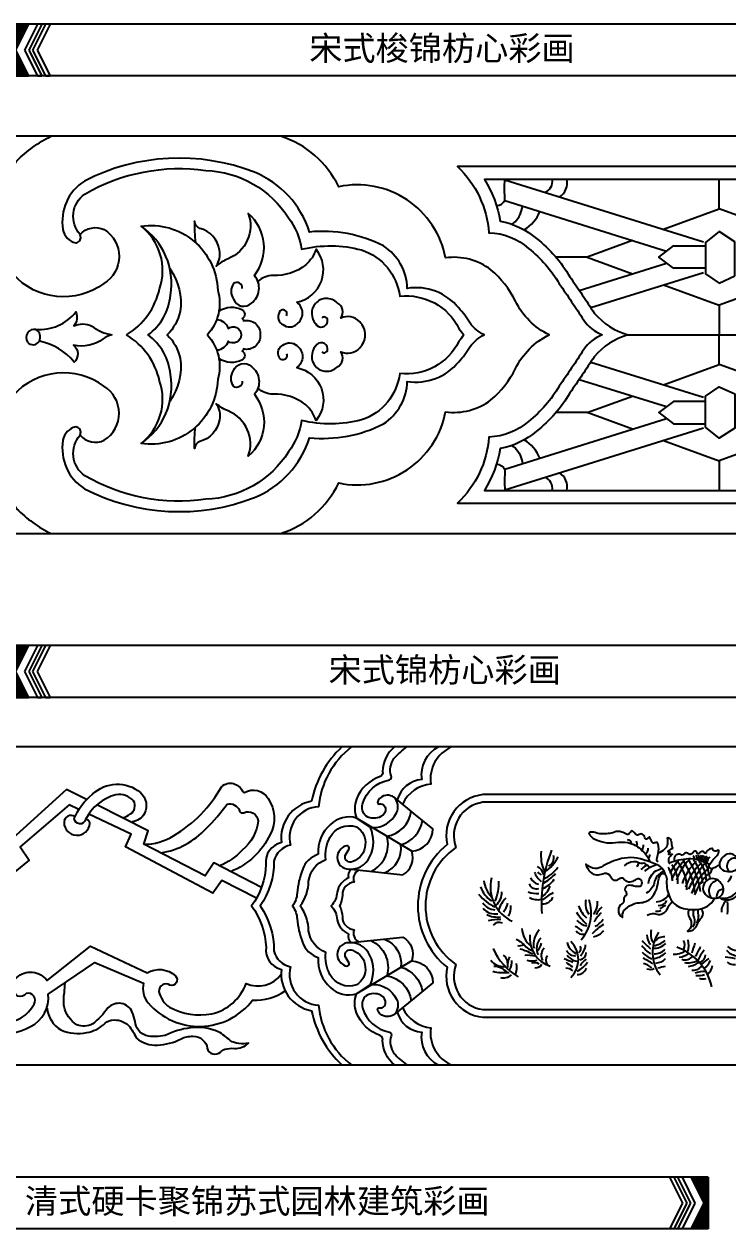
# Model space of a CAD drawing. Extents: x -66030 to 95157, y -13132 to 45879.
# Drawn here: x -53470 to -52585, y 3064 to 4580 of the extents above; entities that cross this region are included whole.
import ezdxf

# ---------------------------------------------------------------- set-up
doc = ezdxf.new("R2010")
doc.units = 0
doc.header["$LTSCALE"] = 100
doc.header["$MEASUREMENT"] = 0
for name, color, linetype in [('3', 11, 'CONTINUOUS'), ('4', 121, 'CONTINUOUS'), ('BH', 21, 'CONTINUOUS'), ('TEXT', 105, 'CONTINUOUS')]:
    doc.layers.add(name, color=color, linetype=linetype)
doc.styles.add('HZ', font='simhei.ttf')

# ---------------------------------------------------------------- blocks, each defined once
blk = doc.blocks.new('A$C634F448C')
at = {"layer": '3'}
for p, q in [((1294.8, 445.1), (1544.5, 367.1)), ((1294.7, 419), (1498.3, 355.3)), ((1398.2, 347.8), (1359.1, 347.8)), ((1388.5, 306), (1498.3, 340.3)), ((1402.9, 284.3), (1544.5, 328.5)), ((1449.6, 250), (1756, 250)), ((1402.9, 215.7), (1544.5, 171.5)), ((1388.5, 194), (1498.3, 159.7)), ((1398.2, 152.2), (1359.1, 152.2)), ((1294.7, 81), (1498.3, 144.7)), ((1294.8, 54.9), (1544.5, 132.9))]:
    blk.add_line(p, q, dxfattribs=at)
for points in [[(760.7, 376.2, -0.333332), (791.1, 382.5, -0.550926), (790.7, 314.5, -0.385657), (676.5, 326.1, -0.290371), (680.7, 468.7, -0.081116), (724.3, 500)], [(1012.8, 0, 0.205306), (1085.9, 63.7, 0.419752), (1220.3, 153.2, 0.200002), (1277.4, 168.1, 0.102048), (1308.2, 207.6, -0.166433), (1350.5, 250, -0.166433), (1308.2, 292.4, 0.102048), (1277.4, 331.9, 0.200002), (1220.3, 346.8, 0.419752), (1085.9, 436.3, 0.205306), (1012.8, 500)], [(2450, 461.6), (1235.5, 461.6, -0.186132), (1274.8, 378.5, -0.175404), (1324.6, 358.8, -0.096903), (1363.2, 314.4, -0.01168), (1394, 268.5, 0.141166), (1417.2, 250, 0.141166), (1394, 231.5, -0.01168), (1363.2, 185.6, -0.096903), (1324.6, 141.2, -0.175404), (1274.8, 121.5, -0.186132), (1235.5, 38.4), (2450, 38.4)], [(2450, 445.6), (1269.1, 445.6, -0.098805), (1289.1, 393, -0.136235), (1334.8, 371.1, -0.095048), (1376.6, 323.1, -0.011446), (1407.3, 277.5, 0.14695), (1449.6, 250, 0.14695), (1407.3, 222.5, -0.011446), (1376.6, 176.9, -0.095048), (1334.8, 128.9, -0.136235), (1289.1, 107, -0.098805), (1269.1, 54.4), (2450, 54.4)], [(1284.3, 412.7, 0.276028), (1295, 419.5, -0.02457), (1294.8, 445.6)], [(1303.6, 389.2, 0.042515), (1307.7, 392.1, 0.177935), (1316.9, 412)], [(964.6, 308.4, 0.663566), (953.6, 314.6, 0.313645), (953.6, 295, 0.538158), (976.1, 289.7, 0.435476), (979.9, 324.7, 0.400876), (972.2, 402.7, -0.401829), (946.8, 345.7, 0.084715), (932, 336.6, 0.205148), (935.8, 356.7, 0.30089), (911.4, 384, -0.313391), (904.7, 393.1, 0.055857), (906, 366)], [(837.3, 113.3, 0.295662), (874.3, 200.2, 0.213592), (846.2, 250, 0.213592), (874.3, 299.8, 0.295662), (837.3, 386.7)], [(1020.1, 274, 1.139805), (1011, 277.8, 0.42261), (1015.8, 262.9, 0.362096), (1033.1, 263.4, 0.522146), (1033.1, 291.2, 0.565742), (1057.5, 357.7, -0.130446), (1044.6, 338.1, -0.183461), (1003.4, 324.7, 0.178551), (984.3, 317.2, 0.178551)], [(873.5, 333.4, -0.192017), (886.6, 279.3, -0.137572), (870.3, 250, -0.137572), (886.6, 220.7, -0.192017), (873.5, 166.6)], [(1064.6, 228.5, 0.720199), (1071.9, 233, 0.730122), (1057, 236.1, 0.379598), (1056.7, 210.5, 0.433446), (1084, 209.7, 0.465999), (1088.4, 228.8, 0.312291), (1112.3, 233.5, 0.193536), (1119.3, 250, 0.193536), (1112.3, 266.5, 0.312291), (1088.4, 271.2, 0.465999), (1084, 290.3, 0.433446), (1056.7, 289.5, 0.379598), (1057, 263.9, 0.730122), (1071.9, 267, 0.720199), (1064.6, 271.5)], [(705, 256.8, 0.247842), (755.4, 278.9, -0.285518), (752.6, 261.2, -0.232475), (775.6, 260.9, 0.119027), (800.5, 250, 0.119678), (789.8, 244.9, -0.213029), (752.3, 237, -0.472714), (753.2, 215.6, 0.181559), (709.4, 242)], [(935.3, 279.8, -0.278866), (964.8, 281.4, -0.550609), (964.6, 270.4, -0.376011), (966, 267.7, -0.514656), (987.2, 250, -0.514656), (966, 232.3, -0.376011), (964.6, 229.6, -0.550609), (964.8, 218.6, -0.278866), (935.3, 220.2)], [(932.6, 269.4, -0.31994), (946.7, 258, -0.610046), (963.3, 250, -0.610046), (946.7, 242, -0.31994), (932.6, 230.6)], [(1020.1, 226, -1.139805), (1011, 222.2, -0.42261), (1015.8, 237.1, -0.362096), (1033.1, 236.6, -0.522146), (1033.1, 208.8, -0.565742), (1057.5, 142.3, 0.130446), (1044.6, 161.9, 0.183461), (1003.4, 175.3, -0.178551), (984.3, 182.8, -0.178551)], [(964.6, 191.6, -0.663566), (953.6, 185.4, -0.313645), (953.6, 205, -0.538158), (976.1, 210.3, -0.435476), (979.9, 175.3, -0.400876), (972.2, 97.3, 0.401829), (946.8, 154.3, -0.084715), (932, 163.4, -0.205148), (935.8, 143.3, -0.30089), (911.4, 116, 0.313391), (904.7, 106.9, -0.055857), (906, 134)], [(760.7, 123.8, 0.333332), (791.1, 117.5, 0.550926), (790.7, 185.5, 0.385657), (676.5, 173.9, 0.290371), (680.7, 31.3, 0.081116), (724.3, 0)], [(1303.6, 110.8, -0.042515), (1307.7, 107.9, -0.177935), (1316.9, 88)], [(1284.3, 87.3, -0.276028), (1295, 80.5, 0.02457), (1294.8, 54.4)]]:
    blk.add_lwpolyline(points, format="xyb", dxfattribs=at)
for points in [[(1243.4, 250, 0.014926), (1237.2, 241.9, -0.31685), (1162.7, 201.5, -0.289329), (1114.7, 143.2, -0.125176), (1039.2, 142.3, -0.125219), (1022.9, 102.9, -0.246438), (919, 43.2, -0.168666), (766.5, 72.8, -0.445488), (760.7, 123.8, 0.089756), (761.3, 126.3, 0.455969), (755.1, 134.3, 0.299021), (739.1, 117.4, 0.301065), (766.1, 56.5, 0.21409), (979.9, 45.3, 0.222746), (1049.1, 120.6, 0.14237), (1142.3, 138, 0.243926), (1172.2, 191.5, 0.267744), (1236.8, 216.1, 0.054108), (1251.2, 235.3, -0.123177), (1268.8, 250, -0.123177), (1251.2, 264.7, 0.054108), (1236.8, 283.9, 0.267744), (1172.2, 308.5, 0.243926), (1142.3, 362, 0.14237), (1049.1, 379.4, 0.222746), (979.9, 454.7, 0.21409), (766.1, 443.5, 0.301065), (739.1, 382.6, 0.299021), (755.1, 365.7, 0.455969), (761.3, 373.7, 0.089756), (760.7, 376.2, -0.445488), (766.5, 427.2, -0.168666), (919, 456.8, -0.246438), (1022.9, 397.1, -0.125219), (1039.2, 357.7, -0.125176), (1114.7, 356.8, -0.289329), (1162.7, 298.5, -0.31685), (1237.2, 258.1, 0.014926)], [(819, 250, 0.204751), (860.6, 308.1, 0.320344), (837.3, 386.7, -0.448799), (933.8, 306, -0.263325), (920.7, 250, -0.263325), (933.8, 194, -0.448799), (837.3, 113.3, 0.320344), (860.6, 191.9, 0.204751)], [(694.6, 240.8, 0.512586), (709.4, 242, 0.408022), (705, 256.8, 0.667301)]]:
    blk.add_lwpolyline(points, format="xyb", close=True, dxfattribs=at)
for points in [[(1494.2, 382.8), (1564.3, 408.4), (1564.3, 445.6)], [(1634.4, 382.8), (1564.3, 408.4), (1564.3, 445.6)], [(1455.5, 368.7), (1398.2, 347.8), (1455.5, 326.9)], [(1547.2, 333.8), (1506.8, 333.8), (1488.4, 347.8), (1506.8, 361.8), (1547.2, 361.8)], [(1494.2, 312.8), (1564.3, 287.2), (1564.3, 250)], [(1635.1, 313), (1564.3, 287.2), (1564.3, 250)], [(1494.2, 187.2), (1564.3, 212.8), (1564.3, 250)], [(1635.1, 187), (1564.3, 212.8), (1564.3, 250)], [(1455.5, 131.3), (1398.2, 152.2), (1455.5, 173.1)], [(1547.2, 166.2), (1506.8, 166.2), (1488.4, 152.2), (1506.8, 138.2), (1547.2, 138.2)], [(1494.2, 117.2), (1564.3, 91.6), (1564.3, 54.4)], [(1634.4, 117.2), (1564.3, 91.6), (1564.3, 54.4)]]:
    blk.add_lwpolyline(points, dxfattribs=at)
for points in [[(1584.1, 324.2), (1584.1, 367.2), (1564.3, 380), (1547.2, 366.2), (1547.2, 326.9), (1564.3, 315.2)], [(1584.1, 175.8), (1584.1, 132.8), (1564.3, 120), (1547.2, 133.8), (1547.2, 173.1), (1564.3, 184.8)]]:
    blk.add_lwpolyline(points, close=True, dxfattribs=at)
for centre, radius, start, end in [((1340.2, 442.8), 14.4, 290.7628, 11.1035), ((1352.4, 441), 20.8, 302.992, 12.7269), ((1292.3, 424.5), 50.4, 302.4814, 337.3821), ((1292.3, 75.5), 50.4, 22.6179, 57.5186), ((1352.4, 59), 20.8, 347.2731, 57.008), ((1340.2, 57.2), 14.4, 348.8965, 69.2372)]:
    blk.add_arc(centre, radius, start, end, dxfattribs=at)
at = {"layer": '4'}
blk.add_lwpolyline([(2450, 500), (0, 500), (0, 0), (2450, 0)], dxfattribs=at)
blk = doc.blocks.new('A$C4CCE1407')
at = {"layer": '3'}
for p, q in [((0, 65.3), (0, 0)), ((1101.2, 65.3), (0, 65.3)), ((21.6, 65.3), (5.3, 32.6)), ((32.8, 65.3), (16.5, 32.6)), ((38.4, 65.3), (22.1, 32.6)), ((43, 65.3), (26.7, 32.6)), ((48.6, 65.3), (32.3, 32.6)), ((1058.2, 65.3), (1052.6, 65.3)), ((1052.6, 65.3), (1068.9, 32.6)), ((1058.2, 65.3), (1074.5, 32.6)), ((1068.4, 65.3), (1062.8, 65.3)), ((1062.8, 65.3), (1079.1, 32.6)), ((1068.4, 65.3), (1084.7, 32.6)), ((1101.2, 65.3), (1079.6, 65.3)), ((1079.6, 65.3), (1095.9, 32.6)), ((1101.2, 65.3), (1101.2, 0)), ((5.3, 32.6), (21.6, 0)), ((16.5, 32.6), (32.8, 0)), ((22.1, 32.6), (38.4, 0)), ((26.7, 32.6), (43, 0)), ((32.3, 32.6), (48.6, 0)), ((1068.9, 32.6), (1052.6, 0)), ((1074.5, 32.6), (1058.2, 0)), ((1079.1, 32.6), (1062.8, 0)), ((1084.7, 32.6), (1068.4, 0)), ((1095.9, 32.6), (1079.6, 0)), ((0, 0), (21.6, 0)), ((1101.2, 0), (0, 0)), ((32.8, 0), (38.4, 0)), ((43, 0), (48.6, 0)), ((1058.2, 0), (1052.6, 0)), ((1068.4, 0), (1062.8, 0)), ((1101.2, 0), (1079.6, 0))]:
    blk.add_line(p, q, dxfattribs=at)
at = {"layer": 'BH'}
for p, q in [((0, 63.9), (1.3, 65.3)), ((0, 58.8), (6.4, 65.3)), ((0, 61.4), (3.9, 65.3)), ((0, 56.3), (9, 65.3)), ((0, 53.8), (11.5, 65.3)), ((0, 51.2), (14, 65.3)), ((0, 48.7), (16.6, 65.3)), ((0, 46.1), (19.1, 65.3)), ((0, 43.6), (21.5, 65.1)), ((1080, 64.6), (1080.6, 65.3)), ((1080.8, 62.9), (1083.2, 65.3)), ((1081.7, 61.2), (1085.7, 65.3)), ((1082.5, 59.5), (1088.3, 65.3)), ((1083.3, 57.8), (1090.8, 65.3)), ((1084.2, 56.1), (1093.4, 65.3)), ((1085, 54.4), (1095.9, 65.3)), ((1085.9, 52.7), (1098.4, 65.3)), ((1086.7, 51), (1101, 65.3)), ((1087.6, 49.3), (1101.2, 62.9)), ((0, 41), (19, 60)), ((0, 38.5), (16.4, 54.9)), ((0, 35.9), (13.9, 49.8)), ((1088.4, 47.6), (1101.2, 60.4)), ((1089.3, 45.9), (1101.2, 57.8)), ((1090.1, 44.2), (1101.2, 55.3)), ((1091, 42.5), (1101.2, 52.8)), ((1091.8, 40.8), (1101.2, 50.2)), ((1092.7, 39.1), (1101.2, 47.7)), ((0, 33.4), (11.3, 44.7)), ((0, 30.8), (8.8, 39.6)), ((0, 28.3), (6.2, 34.5)), ((0, 25.7), (5.8, 31.6)), ((1090.4, 21.6), (1101.2, 32.4)), ((1093, 26.7), (1101.2, 34.9)), ((1093.5, 37.4), (1101.2, 45.1)), ((1094.4, 35.7), (1101.2, 42.6)), ((1095.2, 34), (1101.2, 40)), ((1095.5, 31.8), (1101.2, 37.5)), ((0, 23.2), (6.7, 29.9)), ((0, 20.7), (7.5, 28.2)), ((0, 18.1), (8.4, 26.5)), ((0, 15.6), (9.2, 24.8)), ((0, 13), (10.1, 23.1)), ((0, 10.5), (10.9, 21.4)), ((0, 7.9), (11.8, 19.7)), ((0, 5.4), (12.6, 18)), ((0, 2.8), (13.5, 16.3)), ((1080.2, 1.2), (1101.2, 22.2)), ((1081.6, 0), (1101.2, 19.7)), ((1082.8, 6.3), (1101.2, 24.8)), ((1084.1, 0), (1101.2, 17.1)), ((1085.3, 11.4), (1101.2, 27.3)), ((1087.9, 16.5), (1101.2, 29.8)), ((0, 0.3), (14.3, 14.6)), ((2.3, 0), (15.2, 12.9)), ((4.8, 0), (16, 11.2)), ((7.3, 0), (16.8, 9.5)), ((9.9, 0), (17.7, 7.8)), ((12.4, 0), (18.5, 6.1)), ((15, 0), (19.4, 4.4)), ((17.5, 0), (20.2, 2.7)), ((20.1, 0), (21.1, 1)), ((1086.7, 0), (1101.2, 14.6)), ((1089.2, 0), (1101.2, 12)), ((1091.7, 0), (1101.2, 9.5)), ((1094.3, 0), (1101.2, 6.9)), ((1096.8, 0), (1101.2, 4.4)), ((1099.4, 0), (1101.2, 1.8))]:
    blk.add_line(p, q, dxfattribs=at)
blk = doc.blocks.new('A$C51F746CF')
at = {"layer": '3'}
for p, q in [((1146.4, 287.7), (1108.3, 310.5)), ((1177.7, 268.9), (1146.4, 287.7)), ((1177.7, 131.1), (1146.4, 112.3)), ((1146.4, 112.3), (1108.3, 89.5))]:
    blk.add_line(p, q, dxfattribs=at)
for points in [[(1089.9, 400, 0.157768), (1051.9, 331.8, 0.400948), (1014, 279.8, 0.380949), (994.2, 252.3, -0.155962), (976.3, 200, -0.148848), (994.6, 147.7, 0.393108), (1014, 120.2, 0.400948), (1051.9, 68.2, 0.157768), (1089.9, 0)], [(1102, 400, 0.208822), (1060.6, 324.7, 0.479942), (1025.4, 276.5, 0.287684), (1004.3, 256.5, -0.156542), (987.2, 200, -0.156542), (1004.3, 143.5, 0.287684), (1025.4, 123.5, 0.479942), (1060.6, 75.3, 0.208822), (1102, 0)], [(1156, 400, 0.230669), (1141.2, 369, -0.358818), (1138.1, 363, 0.212358), (1108.1, 334.4, 0.164274), (1108.3, 310.5)], [(1128.2, 298.6, 0.292956), (1158.7, 317.1, 0.31251), (1155.4, 336.8, 0.329343), (1138.4, 336.1, 0.185891), (1135, 331.3, 0.338359), (1136.3, 328, -0.482926), (1144.6, 322.9, -0.3358), (1139.1, 312.4, -0.252005), (1120.4, 312.9, -0.284666), (1116, 328.2, -0.285273), (1149.6, 358.6, 0.49334), (1151.7, 363.7, -0.224858), (1155.4, 385.4, -0.056461), (1171.7, 400)], [(1211.3, 400, 0.328433), (1190.3, 358.9, 0.313761), (1159.5, 333.6, 0.313761)], [(1227.8, 400, 0.339632), (1201.8, 353.4, 0.259308), (1166.4, 328.4, 0.259308)], [(814.2, 310.9, 0.066259), (824.1, 315.8, 0.40333), (827.9, 332.1, 0.259844), (805.7, 339.9, 0.21556), (767.5, 308.6, -0.839202), (753.3, 309.9, -0.125944), (776.2, 340.6, -0.378999), (836.7, 342.6, -0.33316), (841.6, 316.1, -0.243464), (826.1, 306)], [(840.9, 277.8, 0.147295), (878.1, 288.3, 0.135964), (938.8, 350.4, -0.508182), (965, 344.1, 0.231914), (967.3, 342.8, -0.405704), (997.3, 335.1, -0.272247), (999.8, 290, -0.184235), (950.1, 243.1)], [(768.9, 333.8), (743.5, 346.6), (662, 272.3), (675.1, 257.1), (591.9, 188.4), (582.3, 200), (466.4, 99.3, 0.391742), (607.1, 68.1, 0.378392), (698.2, 48.3, 0.316433), (720.7, 89), (779.2, 128.9), (840.5, 102.9, 0.236186), (846.3, 78, 0.475316), (977.7, 81.5, 0.168169), (1018.5, 93.3)], [(1101.4, 246.1), (1166.7, 239.1, 0.358755), (1177.7, 268.9, 0.398291), (1204.3, 296.9), (1180.6, 316.3), (1155.6, 336.7)], [(2000, 340), (1267.1, 340, 0.445622), (1222.3, 277.2, 0.228317), (1185.5, 200, 0.228317), (1222.3, 122.8, 0.445622), (1267.1, 60), (2000, 60)], [(759.2, 321.3), (747, 327.1), (685.2, 274.5), (696.7, 257.4), (588, 169.4), (575.4, 177.4), (488.4, 101.1, 0.376679), (610.2, 87, 0.22759), (663.7, 54.7, 0.322711), (702.7, 76.6, 0.683262), (693, 89.9, -0.355366), (682.4, 86.7, -0.522141), (680.9, 110, -0.444264), (719.1, 106.1), (773.7, 149.4), (845, 115.9, -0.33741), (880.5, 111.9, -0.779584), (873.7, 100.2, 0.651735), (859.8, 92.4, 0.189907), (873.1, 72.5, 0.163519), (926.2, 64.2, 0.25498), (969.5, 102.6, 0.362302), (1013.6, 114.1)], [(862.2, 266.8, 0.169956), (919.3, 297.5, 0.042092), (945.5, 328.2, -0.385467), (961.2, 319.7, 0.435448), (966.7, 317.3, -0.536094), (984.5, 307, -0.199237), (964.5, 270.2, -0.112457), (936.1, 250.4)], [(1126.2, 243.5, 0.374928), (1146.4, 287.7, 0.329701), (1177, 319.2, 0.329701)], [(2000, 330.4), (1267.3, 330.4, 0.484927), (1233.4, 273.5, 0.247375), (1195.1, 200, 0.247375), (1233.4, 126.5, 0.484927), (1267.3, 69.6), (2000, 69.6)], [(754.3, 312.2, 0.619703), (740.5, 305, 0.959014), (772.9, 303.8, 0.449157), (767.5, 308.6)], [(1037.5, 200, 0.157465), (1048.1, 231.3, -0.276967), (1069.6, 258.4, -0.156702), (1074.9, 286.2, -0.372936), (1108.1, 299.4, -0.291204), (1119.4, 276.9, -0.298541), (1103.5, 255.8, -0.621965), (1094, 263.4, 0.031553), (1098.9, 272, 0.481017), (1096.2, 275.8, 0.276731), (1084.3, 264, 0.428593), (1096.1, 246.6, 0.343565), (1125.1, 262.2, 0.223645), (1125.7, 298.6), (1117, 304.5), (1108.3, 310.5, 0.276433), (1075.7, 302.5, 0.245113), (1060.2, 265, 0.232108), (1040.3, 245.5, 0.070204), (1033.7, 216.1, -0.134511), (1027.8, 200, -0.134511), (1033.7, 183.9, 0.070204), (1040.3, 154.5, 0.232108), (1060.2, 135, 0.245113), (1075.7, 97.5, 0.276433), (1108.3, 89.5), (1117, 95.5), (1125.7, 101.4, 0.223645), (1125.1, 137.8, 0.343565), (1096.1, 153.4, 0.428593), (1084.3, 136, 0.276731), (1096.2, 124.2, 0.481017), (1098.9, 128, 0.031553), (1094, 136.6, -0.621965), (1103.5, 144.2, -0.298541), (1119.4, 123.1, -0.291204), (1108.1, 100.6, -0.372936), (1074.9, 113.8, -0.156702), (1069.6, 141.6, -0.276967), (1048.1, 168.7, 0.157465), (1037.5, 200)], [(1143.7, 241.6, 0.337264), (1164.2, 277, 0.295349), (1191.2, 307.6, 0.295349)], [(1487.8, 255.5, -0.350309), (1486, 258.8, 0.01577), (1487.8, 266.1, 0.091966), (1487.8, 277.9, 0.354786), (1485.1, 279.8, 0.058973), (1483.1, 279.2, -0.423238), (1480.3, 280.2, 0.013922), (1476.9, 286.8, 0.000218), (1474.1, 284.5, -0.615615), (1470.8, 285.8, 0.270572), (1467.5, 290.4, 0.266015), (1463, 289.4, -0.364124), (1459.5, 290, -0.06858), (1456.4, 293.8, 0.412542), (1453.7, 294.1, -0.006633), (1451, 290.5, -0.400768), (1448.5, 289.9, 0.088791), (1441.9, 292.9, 0.189657), (1432.6, 292.8, -0.06368), (1424.8, 291, -0.11794), (1408.4, 292.3, 0.100525), (1401.9, 292.8, 0.563338), (1400.9, 290.8, 0.133851), (1405.6, 285.3, 0.163263), (1434.1, 279.7, -0.075824), (1449.4, 279.7, -0.145098), (1467.7, 269.5, -0.129846), (1477.2, 255.4, -0.129846)], [(1487.9, 266.8, 0.087815), (1496.2, 271.8, 0.30005), (1499.3, 284.7, -0.618063), (1500.6, 285.9, -0.315943), (1504.1, 281.2, 0.054015), (1505.4, 273.8, -0.271341), (1505.2, 272, 0.096702), (1500.1, 268.9, 0.591951), (1500.1, 268.2, -0.019603), (1502.1, 268.1, -0.672459), (1502.4, 267.4, -0.041738), (1500.6, 265.5, 0.593069), (1500.7, 265, -0.053451), (1505, 265.1, -0.512223), (1505.2, 264.8, 0.038382), (1502.4, 262, 0.273685), (1500.8, 255.1, 0.144741), (1501.4, 253.9, 0.280667), (1502, 253.8, 0.010531), (1502.3, 253.9, 0.010531)], [(1496.4, 240, 0.254981), (1486.6, 251.6, 0.035576), (1469.1, 257.9, 0.169965), (1437.6, 258.4, 0.06471), (1415.8, 248.9, -0.200881), (1405.7, 247.6, -0.098885), (1396.6, 252.4, 0.094042), (1402.5, 242.5, 0.188709), (1410.2, 239.3, 0.119912), (1418.3, 240.5, -0.291737), (1426.4, 239.3, -0.050364), (1429.8, 234.2, 0.207261), (1432.3, 232.6, 0.209728), (1436.4, 233, -0.053244), (1440, 235.1, -0.401971), (1444, 234.4, 0.211881), (1448.3, 231, 0.18644), (1456.3, 231.2, -0.033427), (1462.1, 234.4, -0.308417), (1465.9, 232.9, -0.322577), (1465.8, 225.4, -0.177094), (1463, 224.4, -0.093506), (1455.4, 225.6, 0.160984), (1448.2, 225.2, 0.399122), (1446.3, 219.1, -0.108284), (1447.8, 215.2, -0.291435), (1446.1, 212.2, 0.265779), (1444.4, 207.5, -0.205692), (1443.9, 204.5, -0.119133), (1442, 202.6, 0.293356), (1437.6, 194.2, 0.269732), (1442.7, 185.3, -0.129825), (1444.3, 193.7, -0.091256), (1454.6, 201.6, -0.102611), (1464.3, 204.1, 0.186166), (1479, 209.9, 0.156116), (1487.6, 229.8, -0.114587), (1490.7, 239.3, -0.459606), (1496.2, 240.2, -0.195376), (1498.4, 233.7, 0.115143), (1501.4, 212.7, 0.189094), (1514.4, 198.6, 0.129861), (1535.9, 195.7, 0.270142), (1558.7, 209.3, 0.281842)], [(1552.5, 252.4, 0.025138), (1538, 257.6, 0.089425), (1525.9, 259.1, 0.090595), (1502, 253.8, 0.043774)], [(1554.4, 247, -0.592924), (1552.5, 252.4, -0.062201), (1561.8, 263.5, 0.180758), (1564.2, 269.8, 0.360252), (1562.3, 269.6, 0.129118), (1560.7, 269.1, -0.467762), (1556.5, 271.6, 0.330387), (1555.2, 272.4, 0.155784), (1549.7, 269.6, 0.305236), (1548.1, 266.8, -0.550599), (1546.1, 266.8, 0.38318), (1542.7, 268.6, 0.21174), (1539.1, 266, -0.564251), (1536.8, 266.2, 0.134224), (1534.9, 268.8, 0.341117), (1531.3, 267.3, -0.080707), (1530.1, 265.6, -0.206721), (1527.7, 264.9, -0.107801), (1524.4, 266.5, 0.217988), (1522.3, 266.8, 0.130561), (1519.3, 264.2, -0.274489), (1516.1, 264.6, 0.224704), (1510.5, 264.2, 0.289041), (1507.9, 258, 0.207219), (1509.3, 256.4, 0.207219)], [(1101.4, 246.1, 0.283229), (1098.4, 235.4, 0.233543), (1083.8, 217.4, -0.192997), (1076.3, 200, -0.192997), (1083.8, 182.6, 0.233543), (1098.4, 164.6, 0.283229), (1101.4, 153.9)], [(1111.1, 245.1, 0.378714), (1105.3, 229.9, 0.390961), (1090.5, 213.8, -0.123614), (1087, 200, -0.123614), (1090.5, 186.2, 0.390961), (1105.3, 170.1, 0.378714), (1111.1, 154.9)], [(1473.6, 251.8, -0.070432), (1471, 253.2, 0.161184), (1468, 253.6, -0.14636), (1461.2, 255, 0.128571), (1456.8, 255.6, 0.182298), (1445, 250.3, 0.182298)], [(1476.8, 248, 0.223782), (1474.4, 250.9, 0.196816), (1472.4, 250.8, 0.079202), (1466, 245.8)], [(1495.2, 243.7, 0.28109), (1482.7, 228.6, -0.199543), (1472.8, 216.1)], [(1475.5, 228.3, -0.204392), (1484.7, 244.3, 0.067428), (1492.7, 247.6, 0.067428)], [(1553.7, 234.7, -0.405245), (1553.3, 241.5, 0.111776), (1554.8, 244.8, -0.290947), (1558.2, 248.3, 0.192501), (1560.8, 249.4, -0.089917), (1565, 251.7)], [(1505.7, 205.6, 0.049543), (1498.1, 195.1, -0.342586), (1486.3, 189.1, 0.233364), (1473.9, 188.1)], [(1489.6, 197.1, 0.239473), (1493.3, 198.6, -0.208969), (1495.4, 200.2, 0.245425), (1497.2, 201.6, 0.245425)], [(1526.8, 195.6, 0.32539), (1527.2, 184.9, -0.391291), (1524.7, 168.2, 0.280962), (1536.4, 175.3, -0.131742), (1542.7, 185.5, 0.322674), (1542, 196.5)], [(1531.4, 173.4, 0.258569), (1532.9, 185.7, -0.17325), (1532.9, 195.4, -0.17325)], [(1101.4, 153.9), (1166.7, 160.9, -0.358755), (1177.7, 131.1, -0.398291), (1204.3, 103.1), (1180.6, 83.7), (1155.6, 63.3)], [(1126.2, 156.5, -0.374928), (1146.4, 112.3, -0.329701), (1177, 80.8, -0.329701)], [(1143.7, 158.4, -0.337264), (1164.2, 123, -0.295349), (1191.2, 92.4, -0.295349)], [(1309.1, 158.1, -0.095495), (1321.4, 148.7, 0.138787), (1329.3, 144.1, 0.323568)], [(719.2, 71.6, 0.238718), (736.4, 44, 0.157683), (769.3, 40.8, 0.131035), (790, 50.4, -0.158888), (799.9, 56.2, 0.001152), (800.5, 56.3, -0.230008), (821.7, 49.7, -0.06902), (831.2, 34, 0.194724), (858.1, 24.9, 0.103192), (887.6, 32.8, -0.135483), (902.6, 36, -0.233631), (915.2, 31.3, -0.222041), (920.4, 21.3, 0.346626), (927.8, 13.9, 0.223518), (937.1, 16, -0.090133), (942.5, 19.8, -0.084862), (954.8, 20.8, 0.190815), (972.4, 27.3, -0.181004), (949.2, 30.6, 0.068671), (934.5, 41.8, 0.139551), (899.6, 46.5, 0.095076), (867.8, 37, -0.107203), (843.5, 36.9, -0.298677), (829.8, 54.6, 0.010264), (826.3, 66.5, 0.534046), (795.7, 71.7, -0.069576), (776.5, 51.7, -0.235603), (756.7, 50.6, -0.211774), (740.5, 73.5, -0.078818), (741, 91.2, -0.038243), (742, 103)], [(1128.2, 101.4, -0.292956), (1158.7, 82.9, -0.31251), (1155.4, 63.2, -0.329343), (1138.4, 63.9, -0.185891), (1135, 68.7, -0.338359), (1136.3, 72, 0.482926), (1144.6, 77.1, 0.3358), (1139.1, 87.6, 0.252005), (1120.4, 87.1, 0.284666), (1116, 71.8, 0.285273), (1149.6, 41.4, -0.49334), (1151.7, 36.3, 0.224858), (1155.4, 14.6, 0.056461), (1171.7, 0)], [(1156, 0, -0.230669), (1141.2, 31, 0.358818), (1138.1, 37, -0.212358), (1108.1, 65.6, -0.164274), (1108.3, 89.5)], [(1159.5, 66.4, 0.313761), (1190.3, 41.1, 0.328433), (1211.3, 0)], [(1166.4, 71.6, 0.259308), (1201.8, 46.6, 0.339632), (1227.8, 0)]]:
    blk.add_lwpolyline(points, format="xyb", dxfattribs=at)
for points in [[(988.8, 223.1), (928.9, 254.1), (918.1, 238.1), (840.9, 277.8), (846.2, 294.7), (781.9, 327.2)], [(982.6, 209.6), (939.1, 232.2), (927.6, 216.2), (817.9, 274.5), (824.7, 290.5), (771.5, 315.5)]]:
    blk.add_lwpolyline(points, dxfattribs=at)
for points in [[(1589.2, 255.1, 0.198694), (1582.1, 264.7, 0.242542), (1571.9, 263.8, 0.203447), (1565, 254.3, 0.317178), (1568.7, 245.5, 0.171544), (1577.8, 243.2, 0.142896), (1587, 246.3, 0.33453)], [(1556.1, 234.4, 0.493495), (1544.4, 219, 0.319452), (1558.9, 209.6, 0.253145), (1567, 213, 0.314685), (1568, 226.8, 0.282754)]]:
    blk.add_lwpolyline(points, format="xyb", close=True, dxfattribs=at)
for centre, radius, start, end in [((1449.2, 278), 5.03, 3.3906, 92.9775), ((1453.2, 277.9), 8.02, 339.3811, 27.0037), ((1454.5, 276.5), 14.6, 334.3156, 2.1057), ((1383.9, 262.7), 43.7, 171.727, 206.228), ((1512.6, 204.9), 171.7, 157.697, 184.7622), ((1318.9, 283.1), 48, 303.1457, 333.5831), ((1345, 260.4), 11.4, 296.5112, 16.6082), ((1464.5, 273.1), 10.7, 312.8656, 358.0617), ((1510.1, 248.7), 36.5, 154.0743, 162.067), ((1574.7, 209.8), 68, 134.717, 160.3868), ((1439.9, 203.3), 102.2, 8.4731, 32.385), ((1527.8, 259.4), 5.36, 352.3674, 42.5014), ((1527.4, 259.9), 8.98, 348.204, 25.8596), ((1525.3, 262.5), 13.4, 338.9077, 6.4767), ((1546.7, 258.1), 7.25, 132.045, 188.3665), ((1549, 257.5), 7.78, 131.6899, 187.116), ((1530.9, 265.9), 14.7, 318.4232, 350.3344), ((1553.9, 255.5), 8.85, 128.2263, 181.9047), ((1554.8, 254.4), 8.02, 121.7292, 178.3296), ((1559.2, 253.4), 10.2, 128.6924, 174.1676), ((1583.8, 250.3), 9.73, 68.0673, 227.3959), ((1357.6, 252.3), 27.3, 200.8272, 231.7028), ((1325.7, 234), 18.9, 16.4205, 56.7233), ((1342.1, 245.3), 6.13, 201.6495, 256.451), ((1331.2, 267.4), 35.4, 290.1169, 328.3178), ((1458.3, 254.1), 4.74, 296.5945, 1.6131), ((1493.5, 220), 32.6, 104.529, 134.1289), ((1475.4, 230.8), 30.4, 1.183, 35.3617), ((1560.9, 213.6), 64.5, 137.0619, 154.9236), ((1574.6, 203.6), 76, 135.0299, 156.9882), ((1480.6, 231.1), 31.8, 354.1887, 40.471), ((1473.3, 222.7), 50.6, 357.1764, 40.2764), ((1581.4, 206.9), 67.1, 133.1347, 161.4409), ((1445.3, 207.4), 89.2, 6.1955, 34.059), ((1593.3, 198.6), 75.6, 132.6239, 160.7388), ((1659.1, 158.8), 147, 140.0064, 154.8597), ((1599.2, 191.3), 73.9, 131.2697, 160.5842), ((1491.8, 224.5), 52.1, 4.367, 39.2493), ((1517.5, 234.4), 30.5, 356.3957, 45.0925), ((1533.2, 240.7), 18.3, 359.3143, 43.6202), ((1554.3, 246.1), 0.887, 0.4214, 85.5037), ((1307.2, 238.1), 39.5, 189.4661, 222.5398), ((1324.5, 224), 47.8, 166.4577, 244.7876), ((1235.9, 227.8), 51.5, 334.8987, 3.9833), ((1334.7, 231.7), 10.2, 203.2363, 285.8936), ((1340.6, 241.7), 14.9, 205.5136, 256.0827), ((1311.2, 285), 64.9, 298.7798, 316.9485), ((1327.9, 254.5), 35.8, 293.9401, 324.4059), ((1592.5, 193.9), 62.2, 131.1921, 161.3224), ((1565.1, 218.9), 13.6, 98.708, 220.6333), ((1570, 230.1), 20.4, 253.5947, 30.0384), ((1573.6, 227.9), 20.2, 249.5531, 40.8554), ((1568.3, 240), 11.8, 305.6179, 352.2258), ((1306.1, 250.1), 56.5, 218.5806, 245.3118), ((1303.4, 239.8), 42.3, 202.0548, 233.1387), ((1268.3, 217.7), 22.8, 313.181, 0.0253), ((1334.6, 246.1), 30.4, 249.7418, 275.6564), ((1326.3, 234.4), 27.3, 302.8865, 339.7628), ((1383, 160.2), 62.5, 116.1358, 130.9784), ((1484.7, 224.9), 19.6, 271.8122, 325.635), ((1569.7, 212.5), 8.49, 89.8901, 198.9784), ((1283.8, 215.3), 20.3, 214.0204, 266.0154), ((1282.3, 208.9), 19, 218.3179, 281.6626), ((1329.6, 178.6), 45.9, 136.91, 159.2287), ((1261.7, 214.9), 38.8, 324.6582, 342.7537), ((1282.2, 197.8), 20.2, 328.5968, 7.349), ((1336.2, 228.8), 20.9, 240.088, 282.2053), ((1342.5, 216.2), 13.7, 269.6243, 337.0355), ((1425.7, 214.1), 40.5, 200.2034, 225.8267), ((1353.2, 190.9), 50.5, 318.4399, 19.3404), ((1418.8, 203.1), 22.7, 167.8905, 216.7134), ((1390.7, 203.4), 20.8, 319.2797, 6.8361), ((1440.4, 173.7), 34.3, 133.8276, 154.1275), ((1489, 211), 10.4, 262.4823, 336.98), ((1587.7, 192.4), 20.5, 137.2821, 180.7255), ((1525.6, 198), 49.9, 350.5683, 8.8346), ((1285.8, 217), 31, 243.6762, 276.3815), ((1288.3, 111.9), 70.9, 88.7826, 101.5994), ((1451.2, 234.7), 78.7, 212.6553, 227.0359), ((1399.3, 191.4), 16.4, 213.5897, 264.8355), ((1451, 154.2), 51, 133.5114, 149.7226), ((1388.5, 206.2), 37.8, 301.7586, 322.621), ((1486.5, 207.9), 14.6, 260.9948, 290.1648), ((1529.4, 185.2), 9.14, 315.2607, 12.4042), ((1551.3, 191.5), 13.7, 164.7149, 198.6568), ((1287.7, 169.5), 9.86, 65.8772, 140.3243), ((1346, 172.9), 29.7, 182.5827, 231.3758), ((1359.3, 151.3), 28.3, 138.4821, 188.7708), ((1380, 160.4), 14.1, 32.3961, 75.959), ((1392.2, 173.7), 9.31, 213.0537, 281.3767), ((1441.2, 135.5), 46.7, 118.5557, 141.0504), ((1400.6, 186), 25.4, 283.4461, 317.079), ((1501, 164.7), 22.6, 166.9318, 208.2015), ((1526.4, 141.4), 45.9, 146.2313, 217.7551), ((1363.3, 159.5), 37.2, 173.2527, 252.0597), ((1352.9, 146.8), 18.1, 135.7575, 207.4715), ((1323.5, 156.1), 17.7, 313.1536, 349.8499), ((1393.6, 159), 21, 192.5914, 243.5952), ((1355, 132.8), 32.3, 314.634, 44.4451), ((1566.4, 248), 134.8, 222.8146, 229.0711), ((1495, 164.8), 21.6, 182.7767, 218.0603), ((1482.1, 169), 22.3, 268.0094, 313.2635), ((1472.5, 188.8), 40.2, 283.6858, 306.6607), ((1495.9, 144.8), 16.5, 89.16, 140.5477), ((1510, 150.8), 11.1, 332.7595, 31.1732), ((1501.8, 150), 24.5, 342.2264, 17.0769), ((1883.6, 42.2), 367, 162.405, 164.4426), ((1350, 176.8), 76.2, 203.3318, 239.8522), ((1287.1, 128.5), 11.3, 357.3027, 57.1176), ((1313.5, 162.1), 12.1, 257.7389, 296.3684), ((1290.3, 62.4), 86.6, 62.6868, 74.122), ((1322.8, 99.3), 38.6, 75.4832, 93.8724), ((1354.2, 137.5), 13.6, 136.4479, 206.8115), ((1356.7, 131.5), 10.2, 145.1333, 213.0302), ((1382.4, 148), 10.6, 201.7168, 279.0085), ((1388.8, 149.1), 19, 215.6402, 259.2417), ((1385, 146.2), 5.53, 302.846, 34.8813), ((1388.3, 141.2), 8.91, 276.5858, 1.4391), ((1376.2, 152.3), 20.2, 312.4773, 356.086), ((1502.6, 175.7), 43.5, 215.8189, 235.5964), ((1493.5, 166.9), 36.1, 223.7854, 247.5899), ((1483.6, 156.3), 16.5, 266.1005, 318.8141), ((1478.7, 160.3), 26.6, 279.1331, 314.1441), ((1506.9, 168.2), 28.9, 269.6157, 301.0977), ((1487.8, 83.2), 69.1, 12.7108, 70.376), ((1511.1, 161.2), 25.8, 276.2678, 306.7595), ((1521.7, 144.2), 12, 250.1644, 323.1582), ((1446.4, 187.8), 102.2, 329.7849, 337.77), ((1584.3, 110.4), 51.4, 138.6584, 155.8014), ((1534.7, 140.2), 12.8, 299.658, 352.9176), ((1589, 157.4), 20.2, 220.5922, 260.812), ((1591.8, 170.6), 27.4, 232.4078, 261.1831), ((1293.3, 144.1), 20.3, 217.2397, 274.8699), ((1280.8, 102.1), 21.9, 39.6354, 89.6573), ((1321.1, 125.6), 22.9, 153.2215, 187.3504), ((1282.9, 129.8), 20.6, 331.4296, 4.0415), ((1283.7, 122.3), 26.2, 339.7742, 11.5552), ((1329.4, 152), 21.2, 251.2167, 286.9512), ((1331.3, 114), 14.6, 62.4371, 101.6584), ((1333.9, 130.9), 8.63, 262.4044, 331.7808), ((1481.3, 378.2), 268.6, 245.4366, 247.9405), ((1372.6, 110.7), 10.9, 43.6229, 94.9471), ((1392, 147.6), 26.9, 222.3138, 243.2902), ((1370.2, 148.9), 34.7, 296.5477, 325.6448), ((1385.6, 126.6), 12.9, 270.7863, 337.1022), ((1408.8, 114.8), 21.7, 122.3864, 152.7093), ((1444.9, 78.2), 60.8, 53.7934, 66.8992), ((1460.7, 99.3), 29.7, 50.4099, 73.5197), ((1483.6, 146.7), 18.6, 273.453, 316.3968), ((1505.8, 69.6), 55.2, 99.5569, 109.5987), ((1525.3, 154.5), 26, 260.5066, 297.4634), ((1521.4, 155.2), 31.5, 278.0344, 304.4604), ((1532.1, 132), 12.8, 260.424, 320.7772), ((1595.5, 70.4), 77.5, 124.8237, 133.2557), ((1526.9, 143.9), 29.5, 309.5318, 334.6771), ((1533.3, 130), 23.3, 315.462, 347.6813), ((1571.2, 90.1), 45.4, 72.2529, 89.1993), ((1582.9, 139.7), 13.5, 231.4055, 278.1297), ((1293.9, 172), 55.9, 255.2786, 276.6702), ((1293.1, 124.3), 14.8, 255.7965, 312.2579), ((1477.8, 130.5), 10.4, 245.8486, 297.6775), ((1549.7, 65.3), 52.4, 92.4245, 107.3856), ((1538, 139), 26.5, 264.0313, 287.6137), ((1544.3, 123.8), 15.5, 252.474, 284.5903)]:
    blk.add_arc(centre, radius, start, end, dxfattribs=at)
at = {"layer": '4'}
for points in [[(2000, 400), (0, 400), (0, 0), (2000, 0)], [(1298.8, 110.6), (1301.4, 112)]]:
    blk.add_lwpolyline(points, dxfattribs=at)

msp = doc.modelspace()

# ---------------------------------------------------------------- block references
at = {"layer": '4'}
for name, p in [('A$C4CCE1407', (-53486.2, 4514.5)), ('A$C634F448C', (-54160.5, 3938.8)), ('A$C4CCE1407', (-53486.2, 3732.6)), ('A$C51F746CF', (-54160.5, 3270.4)), ('A$C4CCE1407', (-53711.2, 3064.1))]:
    msp.add_blockref(name, p, dxfattribs=at)

# ---------------------------------------------------------------- texts
at = {"layer": 'TEXT', "char_height": 30.6, "attachment_point": 4, "style": 'HZ'}
for s, insert in [('宋式梭锦枋心彩画', (-53111.7, 4547.6)), ('宋式锦枋心彩画', (-53087.4, 3765.7)), ('清式硬卡聚锦苏式园林建筑彩画', (-53469.2, 3097.3))]:
    msp.add_mtext(s, dxfattribs=dict(at, insert=insert))

doc.saveas('drawing.dxf')
